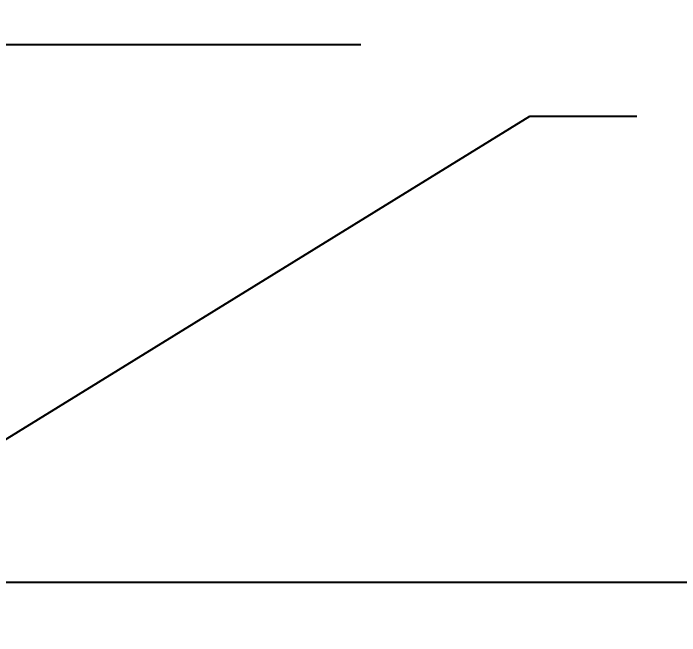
# Model space of a CAD drawing. Header units: inches. Extents: x -2661 to 42767, y -1222 to 9099.
# Drawn here: x -238.35 to -229.02, y 3475.63 to 3484.35 of the extents above; entities that cross this region are included whole.
import ezdxf
from ezdxf import colors
from ezdxf.entities.mleader import LeaderData, LeaderLine
from ezdxf.math import Vec2, Vec3

# ---------------------------------------------------------------- set-up
doc = ezdxf.new("R2010")
doc.units = ezdxf.units.IN
doc.header["$LTSCALE"] = 12
doc.header["$MEASUREMENT"] = 0
doc.header["$PDMODE"] = 3
doc.layers.get('0').update_dxf_attribs({"linetype": 'CONTINUOUS'})
doc.layers.get('DefPoints').update_dxf_attribs({"color": 251, "linetype": 'CONTINUOUS'})
doc.layers.add('S-ANNO-DIMS', color=2, linetype='CONTINUOUS')
doc.layers.add('S-ANNO-NOTE', color=4, linetype='CONTINUOUS')
doc.styles.add('Arial', font='arial.ttf', dxfattribs={"width": 0.85})
doc.dimstyles.new('DIM-12_Se', dxfattribs={"dimscale": 12, "dimtxt": 0.09375, "dimasz": 0.109375, "dimexe": 0.0625, "dimexo": 0.0625, "dimgap": 0.0625, "dimtad": 1, "dimdec": 4, "dimzin": 11, "dimdsep": 46, "dimlunit": 4, "dimtxsty": 'Arial', "dimblk": 'ARCHTICK', "dimcen": 0.125, "dimdle": 0.0625, "dimclrd": 256, "dimclre": 256, "dimclrt": 4, "dimadec": 0, "dimazin": 0, "dimtfac": 0.75, "dimtdec": 4, "dimtmove": 0, "dimatfit": 3, "dimfxl": 1, "dimfrac": 1, "dimtolj": 1, "dimtzin": 0, "dimarcsym": 0})

# ---------------------------------------------------------------- blocks, each defined once
blk = doc.blocks.new('_ARCHTICK')
at = {"color": 0, "linetype": 'ByBlock', "const_width": 0.15}
blk.add_lwpolyline([(-0.5, -0.5), (0.5, 0.5)], dxfattribs=at)
blk = doc.blocks.new('*D1793')
at = {"layer": 'DefPoints', "color": 0, "transparency": 16777216}
for p in [(-239.9269, 3506.3777), (-218.8394, 3506.3777), (-240.4269, 3476.3777)]:
    blk.add_point(p, dxfattribs=at)
at = {"layer": 'S-ANNO-DIMS', "lineweight": -2, "transparency": 16777216}
for p, q in [((-218.8394, 3475.6277), (-218.8394, 3507.1277)), ((-239.1769, 3506.3777), (-218.0894, 3506.3777)), ((-239.6769, 3476.3777), (-218.0894, 3476.3777))]:
    blk.add_line(p, q, dxfattribs=at)
at = {"layer": 'S-ANNO-DIMS', "lineweight": -2, "transparency": 16777216, "xscale": 1.3125, "yscale": 1.3125, "zscale": 1.3125}
for p, rotation in [((-218.8394, 3506.3777), 90), ((-218.8394, 3476.3777), 270)]:
    blk.add_blockref('_ARCHTICK', p, dxfattribs=dict(at, rotation=rotation))
at = {"layer": 'S-ANNO-DIMS', "color": 4, "transparency": 16777216, "insert": (-220.2727, 3491.3777), "char_height": 1.125, "attachment_point": 5, "rotation": 90, "style": 'Arial'}
blk.add_mtext('\\A1;S.A.D., 4\'-0" MAX.', dxfattribs=at)
blk = doc.blocks.new('*D1794')
at = {"layer": 'DefPoints', "color": 0, "transparency": 16777216}
for p in [(-240.4269, 3483.9115), (-241.4354, 3478.8777), (-240.4269, 3477.8777)]:
    blk.add_point(p, dxfattribs=at)
at = {"layer": 'S-ANNO-DIMS', "lineweight": -2, "transparency": 16777216}
for p, q in [((-241.4354, 3479.6277), (-241.4354, 3484.6615)), ((-240.4269, 3478.6277), (-240.4269, 3484.6615)), ((-241.4354, 3483.9115), (-242.7479, 3483.9115)), ((-241.4354, 3483.9115), (-240.4269, 3483.9115)), ((-240.4269, 3483.9115), (-233.4801, 3483.9115))]:
    blk.add_line(p, q, dxfattribs=at)
at = {"layer": 'S-ANNO-DIMS', "lineweight": -2, "transparency": 16777216, "xscale": 1.3125, "yscale": 1.3125, "zscale": 1.3125}
blk.add_blockref('_ARCHTICK', (-241.4354, 3483.9115), dxfattribs=at)
at = {"layer": 'S-ANNO-DIMS', "lineweight": -2, "transparency": 16777216, "xscale": 1.3125, "yscale": 1.3125, "zscale": 1.3125, "rotation": 180}
blk.add_blockref('_ARCHTICK', (-240.4269, 3483.9115), dxfattribs=at)
at = {"layer": 'S-ANNO-DIMS', "color": 4, "transparency": 16777216, "insert": (-235.641, 3486.1638), "char_height": 1.125, "attachment_point": 5, "style": 'Arial'}
blk.add_mtext('\\A1;1"\\PTYP.', dxfattribs=at)
blk = doc.blocks.new('*D1795')
at = {"layer": 'DefPoints', "color": 0, "transparency": 16777216}
for p in [(-241.4354, 3491.1535), (-244.9354, 3478.9277), (-241.4354, 3478.8777)]:
    blk.add_point(p, dxfattribs=at)
at = {"layer": 'S-ANNO-DIMS', "lineweight": -2, "transparency": 16777216}
for p, q in [((-244.9354, 3479.6777), (-244.9354, 3491.9035)), ((-241.4354, 3479.6277), (-241.4354, 3491.9035)), ((-245.6854, 3491.1535), (-241.4354, 3491.1535)), ((-241.4354, 3491.1535), (-233.9302, 3491.1535))]:
    blk.add_line(p, q, dxfattribs=at)
at = {"layer": 'S-ANNO-DIMS', "lineweight": -2, "transparency": 16777216, "xscale": 1.3125, "yscale": 1.3125, "zscale": 1.3125, "rotation": 180}
blk.add_blockref('_ARCHTICK', (-244.9354, 3491.1535), dxfattribs=at)
at = {"layer": 'S-ANNO-DIMS', "lineweight": -2, "transparency": 16777216, "xscale": 1.3125, "yscale": 1.3125, "zscale": 1.3125}
blk.add_blockref('_ARCHTICK', (-241.4354, 3491.1535), dxfattribs=at)
at = {"layer": 'S-ANNO-DIMS', "color": 4, "transparency": 16777216, "insert": (-235.7636, 3492.7606), "char_height": 1.125, "attachment_point": 5, "style": 'Arial'}
blk.add_mtext('\\A1;3{\\H0.75x;\\S1#2;}"', dxfattribs=at)

msp = doc.modelspace()

# ---------------------------------------------------------------- dimensions: what is measured, and where the dimension line sits
at = {"layer": 'S-ANNO-DIMS'}
for base, p1, p2, angle, text, picture, middle in [((-218.83936, 3506.37768), (-240.42689, 3476.37768), (-239.92689, 3506.37768), 270, 'S.A.D., 4\'-0" MAX.', '*D1793', (-220.27272, 3491.37768)), ((-240.42689, 3483.91153), (-241.43539, 3478.87768), (-240.42689, 3477.87768), 180, '<>\\PTYP.', '*D1794', (-235.64099, 3486.16384))]:
    dim = msp.add_linear_dim(base=base, p1=p1, p2=p2, angle=angle, text=text, dimstyle='DIM-12_Se', dxfattribs=at)
    dim.commit()
    dim.dimension.update_dxf_attribs({"geometry": picture, "text_midpoint": middle})
dim = msp.add_linear_dim(base=(-241.43539, 3491.15347), p1=(-244.93539, 3478.92768), p2=(-241.43539, 3478.87768), angle=180, dimstyle='DIM-12_Se', dxfattribs=at)
dim.commit()
dim.dimension.update_dxf_attribs({"geometry": '*D1795', "text_midpoint": (-235.76363, 3491.15347), "dimtype": 160})

# ---------------------------------------------------------------- leaders
at = {"layer": 'S-ANNO-NOTE'}
ml = msp.add_multileader_mtext('Standard', dxfattribs=at)
ml.set_content('FINISH, S.A.D.', color=4, style='Arial')
ml.set_leader_properties(color=2)
ml.build(insert=Vec2(0, 0))
ml.multileader.update_dxf_attribs({"dogleg_length": 0.36, "arrow_head_size": 1.3125, "scale": 12})
ctx = ml.context
ctx.base_point, ctx.scale, ctx.char_height, ctx.arrow_head_size, ctx.landing_gap_size, ctx.plane_origin = Vec3(-178.95949, 3494.98791), 12, 1.125, 1.3125, 1.08, Vec3(-127.3521, 3228.24171)
ctx.text_align_type = 2
notes = []
notes.append((ctx, [(0, (1, 1, 0), (-166.54387, 3494.98791), (-1, 0), 1.5, [(0, [(-157.58366, 3480.30628)], 0, [])])]))
ctx.mtext.insert, ctx.mtext.width, ctx.mtext.alignment, ctx.mtext.flow_direction = Vec3(-169.12387, 3495.66168), 17.75, 3, 5
ml = msp.add_multileader_mtext('Standard', dxfattribs=at)
ml.set_content('\\A1;SHEATHING w/ E.N. PER PLAN', color=4, style='Arial')
ml.set_leader_properties(color=2)
ml.build(insert=Vec2(0, 0))
ml.multileader.update_dxf_attribs({"dogleg_length": 0.36, "arrow_head_size": 1.3125, "scale": 12})
ctx = ml.context
ctx.base_point, ctx.scale, ctx.char_height, ctx.arrow_head_size, ctx.landing_gap_size, ctx.plane_origin = Vec3(-185.71455, 3489.06271), 12, 1.125, 1.3125, 1.08, Vec3(-124.32277, 3821.49384)
ctx.text_align_type = 2
notes.append((ctx, [(0, (1, 1, 0), (-166.54387, 3489.06271), (-1, 0), 1.5, [(0, [(-159.78473, 3476.37768)], 0, [])])]))
ctx.mtext.insert, ctx.mtext.width, ctx.mtext.defined_height, ctx.mtext.alignment, ctx.mtext.flow_direction = Vec3(-169.12387, 3489.62521), 16.7910918, 2.68987, 3, 5
ml = msp.add_multileader_mtext('Standard', dxfattribs=at)
ml.set_content('{\\C4;E.N.}', color=4, style='Arial')
ml.set_leader_properties(color=2)
ml.build(insert=Vec2(0, 0))
ml.multileader.update_dxf_attribs({"dogleg_length": 0.36, "arrow_head_size": 1.3125, "scale": 12})
ctx = ml.context
ctx.base_point, ctx.scale, ctx.char_height, ctx.arrow_head_size, ctx.landing_gap_size, ctx.plane_origin = Vec3(-229.61335, 3482.90967), 12, 1.125, 1.3125, 1.08, Vec3(-279.19513, 3805.53441)
notes.append((ctx, [(0, (1, 1, 0), (-231.11335, 3482.90967), (1, 0), 1.5, [(0, [(-239.67689, 3477.62768)], 0, [])])]))
ctx.mtext.insert, ctx.mtext.width, ctx.mtext.flow_direction = Vec3(-228.53335, 3483.47217), 17.75, 5
for ctx, leaders in notes:
    for number, flags, end, landing, length, lines in leaders:
        leader = LeaderData()
        leader.index, (leader.has_last_leader_line, leader.has_dogleg_vector, leader.attachment_direction) = number, flags
        leader.last_leader_point, leader.dogleg_vector, leader.dogleg_length = Vec3(end), Vec3(landing), length
        for number, points, colour, breaks in lines:
            line = LeaderLine()
            line.index, line.vertices, line.color, line.breaks = number, Vec3.list(points), colors.encode_raw_color(colour), breaks
            leader.lines.append(line)
        ctx.leaders.append(leader)

doc.saveas('drawing.dxf')
